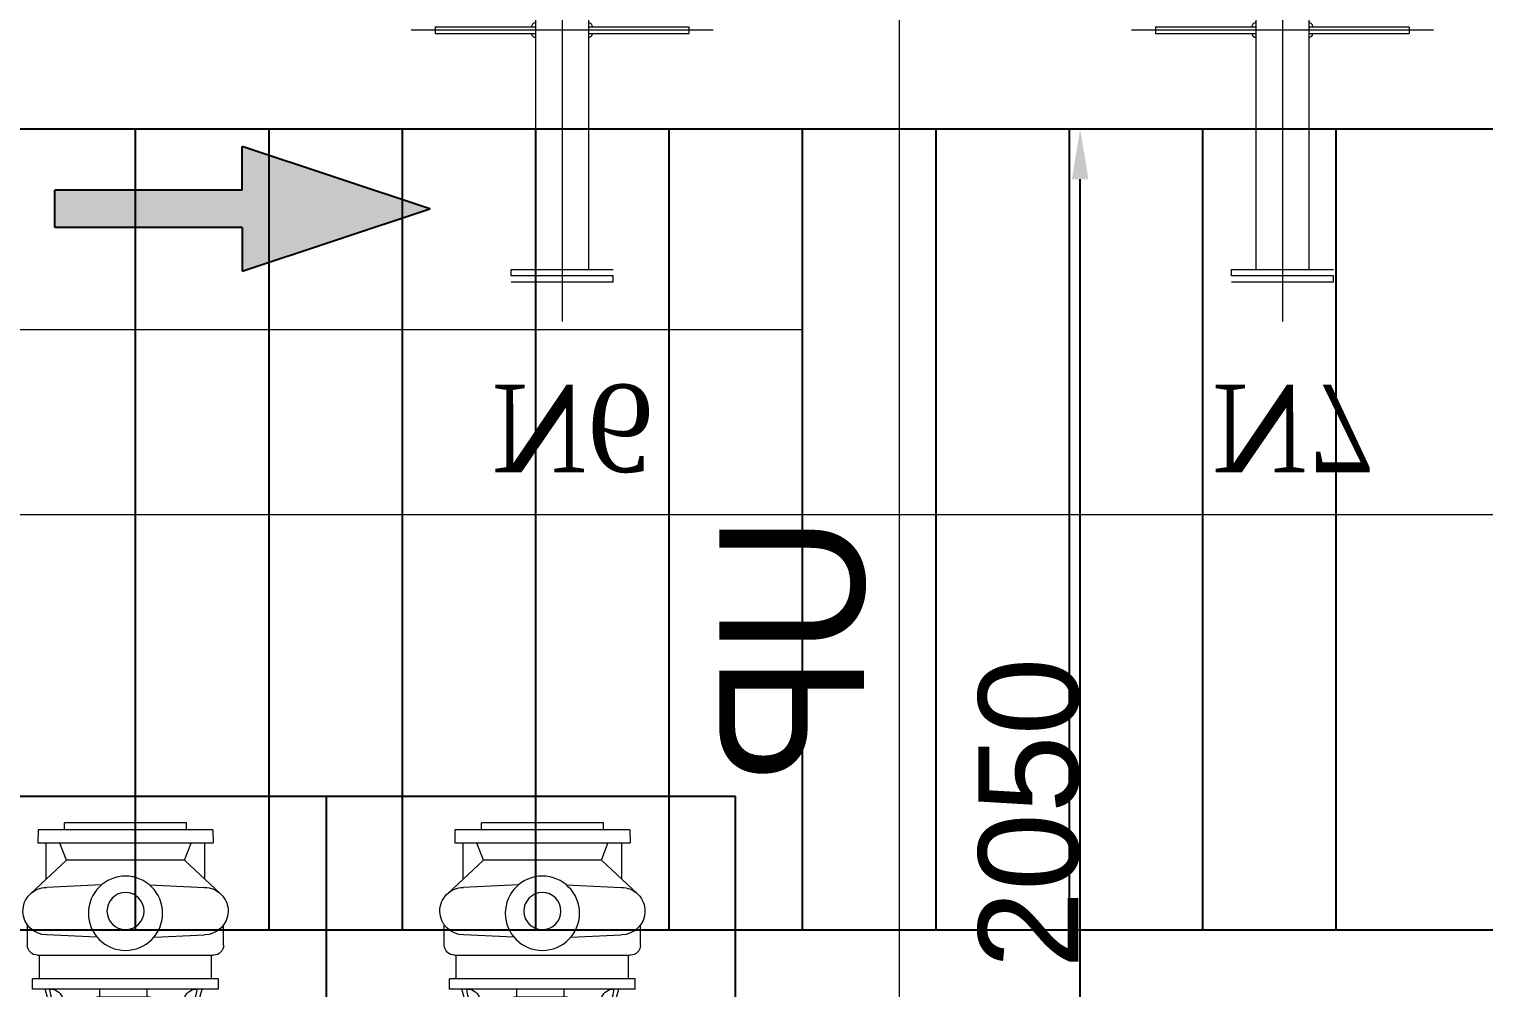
# Model space of a CAD drawing. Header units: millimetres. Extents: x -586673698 to -573385747, y -389867798 to -389752240.
# Drawn here: x -586647754 to -586645573, y -389779368 to -389777931 of the extents above; entities that cross this region are included whole.
import ezdxf

# ---------------------------------------------------------------- set-up
doc = ezdxf.new("R2010")
doc.units = ezdxf.units.MM
doc.header["$LTSCALE"] = 100
doc.linetypes.add('DASHED', pattern=[19.049999999999997, 12.7, -6.349999999999998])
for name, color, linetype in [('0-FLOW', 4, 'Continuous'), ('DT-PL-SHAFT', 230, 'Continuous'), ('DT-PL-Text', 181, 'Continuous'), ('PLUMB', 6, 'Continuous'), ('PS_DIM', 9, 'Continuous')]:
    doc.layers.add(name, color=color, linetype=linetype)
doc.styles.add('Arial', font='arial.ttf')
doc.styles.add('ROMANTIC', font='romantic.ttf')
doc.dimstyles.new('V Mts', dxfattribs={"dimtxt": 150, "dimasz": 75, "dimexe": 0.1, "dimexo": 0, "dimgap": 0.01, "dimtad": 1, "dimdec": 0, "dimzin": 3, "dimdsep": 46, "dimtxsty": 'Arial', "dimsah": 1, "dimcen": 0.09375, "dimdle": 0.01, "dimclrd": 8, "dimclre": 8, "dimclrt": 256, "dimadec": 0, "dimazin": 0, "dimtfac": 0.7, "dimtdec": 3, "dimtofl": 0, "dimtmove": 2, "dimatfit": 3, "dimfxl": 0, "dimfrac": 1, "dimtolj": 1, "dimtzin": 0, "dimarcsym": 0})

# ---------------------------------------------------------------- blocks, each defined once
blk = doc.blocks.new('FA150')
h = blk.add_hatch(color=250)
h.set_gradient(color1=(51, 51, 51), one_color=1, tint=1)
h.paths.add_polyline_path([(499.9999999999999, -165.8966668141148), (499.9999999999999, -50.00000000576983), (1000, -50.00000000151339), (1000, 49.99999999848661), (499.9999999999999, 49.99999999424472), (499.9999999999998, 165.8966668118738), (0, 0)])
for p, q in [((499.9999999999999, 49.99999999424472), (499.9999999999999, 165.8966668118737)), ((499.9999999999999, 49.99999999424472), (1000, 49.9999999984866)), ((1000, 49.9999999984866), (1000, -50.0000000015134)), ((499.9999999999999, -50.00000000576983), (499.9999999999999, -165.8966668141147)), ((499.9999999999999, -50.00000000576983), (1000, -50.0000000015134))]:
    blk.add_line(p, q)
at = {"color": 0}
blk.add_lwpolyline([(499.9999999999997, 165.8966668118737), (0, 0), (499.9999999999997, -165.8966668141147)], dxfattribs=at)
blk = doc.blocks.new('DS')
at = {"layer": 'PS_DIM', "color": 30, "lineweight": 20, "true_color": 0xf8991e}
for p, q in [((-10154220.36534933, -7974183.753252663), (-10154220.36534933, -7973731.083799353)), ((-10154215.4458387, -7973767.185348663), (-10154225.4458387, -7973767.185348663)), ((-10154225.4458387, -7973767.185348663), (-10154225.4458387, -7973917.418525125)), ((-10154215.4458387, -7973767.185348663), (-10154215.4458387, -7973917.418525125)), ((-10154225.44583865, -7973997.418525183), (-10154225.44583865, -7974147.503324596)), ((-10154215.44583865, -7973997.418525183), (-10154215.44583865, -7974147.503324596)), ((-10154215.44583865, -7974147.503324596), (-10154225.44583865, -7974147.503324596))]:
    blk.add_line(p, q, dxfattribs=at)
at = {"layer": 'PS_DIM', "color": 8, "lineweight": 20}
blk.add_line((-10153848.96327483, -7973957.418526008), (-10154656.83112042, -7973957.418526009), dxfattribs=at)
at = {"layer": 'PS_DIM', "color": 30, "lineweight": 20, "true_color": 0xf8991e}
for points in [[(-10154597.76692931, -7974033.987620936), (-10154588.44547427, -7974033.987620936), (-10154588.44547427, -7973880.849431082), (-10154579.12401924, -7973880.849431082), (-10154579.12401924, -7974033.987620936)], [(-10154597.76692931, -7974033.987620936), (-10154597.76692931, -7973880.849431082)]]:
    blk.add_lwpolyline(points, dxfattribs=at)
blk.add_lwpolyline([(-10153879.12413279, -7973997.418526009), (-10153879.12413279, -7973917.418526009), (-10154579.12413279, -7973917.418524249), (-10154579.12413279, -7973997.418524249)], close=True, dxfattribs=at)
for centre, start, end in [((-10154225.1465134, -7973917.270148075), 93.01016005192193, 181.4916335709341), ((-10154214.91940221, -7973917.270148075), 358.5083664290659, 95.29921688351867), ((-10154225.14651335, -7973997.21018302), 182.0946924499644, 266.9898399480781), ((-10154214.91940216, -7973997.21018302), 264.7007831164813, 357.9053075500356)]:
    blk.add_arc(centre, 5.700018629338419, start, end, dxfattribs=at)
blk = doc.blocks.new('AFE')
at = {"color": 114, "lineweight": 20, "true_color": 0x139b48, "xscale": -1, "rotation": 90}
for p in [(-8868580.544133913, -10213664.36952483), (-8867500.544133913, -10213664.36952483)]:
    blk.add_blockref('DS', p, dxfattribs=at)
at = {"layer": 'DT-PL-Text', "color": 181, "lineweight": 20, "style": 'ROMANTIC'}
for s, p in [('N6', (-894729.037659453, -58912.7446385551, 1.726648556942138)), ('N7', (-893649.037659453, -58912.7446385551, 1.726648556942138))]:
    blk.add_text(s, height=131.1813537174497, rotation=359.9831260174126, dxfattribs=at).set_placement(p)
blk = doc.blocks.new('FDSHH')
at = {"color": 7, "transparency": 33554687}
blk.add_lwpolyline([(781.6461117722681, 164.7800901449225), (782.6277429103973, 164.7800901449225), (782.6277429103973, 163.9800901446431), (781.6461117722681, 163.9800901446431)], close=True, dxfattribs=at)
blk.add_lwpolyline([(782.1369273413327, 164.7800901449225), (782.1369273413327, 163.9800901446431)], dxfattribs=at)
at = {"layer": 'DT-PL-Text', "color": 146, "lineweight": 5, "true_color": 0x105689, "transparency": 33554687}
for p, q in [((781.7729115096042, 164.7400946613341), (781.7725943733128, 164.7241695919945)), ((781.7729115096042, 164.7400946613341), (781.9825743139843, 164.7400946613341)), ((781.8046024889807, 164.7400946613341), (781.8046024889807, 164.7482213774636)), ((781.8046024889807, 164.7482213774636), (781.9508833318139, 164.7482213774636)), ((781.9508833318139, 164.7400946613341), (781.9508833318139, 164.7482213774636)), ((781.9825743139843, 164.7400946613341), (781.9828979876945, 164.7238412353615)), ((782.2729115096042, 164.7400946613341), (782.2725943733128, 164.7241695919945)), ((782.2729115096042, 164.7400946613341), (782.4825743139843, 164.7400946613341)), ((782.3046024889807, 164.7400946613341), (782.3046024889807, 164.7482213774636)), ((782.3046024889807, 164.7482213774636), (782.4508833318139, 164.7482213774636)), ((782.4508833318139, 164.7400946613341), (782.4508833318139, 164.7482213774636)), ((782.4825743139843, 164.7400946613341), (782.4828979876945, 164.7238412353615)), ((781.7729115096042, 164.7238412353615), (781.9828979876945, 164.7238412353615)), ((781.7825765182386, 164.6808742206483), (781.7825765182386, 164.7238412353615)), ((781.8069566601077, 164.7035244527212), (781.7991263359906, 164.7240331155188)), ((781.9485291634808, 164.7035244527212), (781.9563594843382, 164.7240331155188)), ((781.972909302556, 164.6808742206483), (781.972909302556, 164.7238412353615)), ((782.2729115096042, 164.7238412353615), (782.4828979876945, 164.7238412353615)), ((782.2825765182386, 164.6808742206483), (782.2825765182386, 164.7238412353615)), ((782.3069566601077, 164.7035244527212), (782.2991263359906, 164.7240331155188)), ((782.4485291634808, 164.7035244527212), (782.4563594843382, 164.7240331155188)), ((782.472909302556, 164.6808742206483), (782.472909302556, 164.7238412353615)), ((781.8069566601077, 164.7035244527212), (781.7637810466001, 164.6634123954861)), ((781.8069566601077, 164.7035244527212), (781.9485291634808, 164.7035244527212)), ((781.9485291634808, 164.7035244527212), (781.9917047769884, 164.6634123954861)), ((782.3069566601077, 164.7035244527212), (782.2637810466001, 164.6634123954861)), ((782.3069566601077, 164.7035244527212), (782.4485291634808, 164.7035244527212)), ((782.4485291634808, 164.7035244527212), (782.4917047769884, 164.6634123954861)), ((781.8488748577545, 164.67388425683), (781.7831407465162, 164.6710175977494)), ((781.9066109630401, 164.67388425683), (781.9723450770723, 164.6710175977494)), ((782.3488748577545, 164.67388425683), (782.2831407465162, 164.6710175977494)), ((782.4066109630401, 164.67388425683), (782.4723450770723, 164.6710175977494)), ((781.7600970879319, 164.6019405313707), (781.7600970879319, 164.6253537322334)), ((781.843509204791, 164.6114979394185), (781.7831407465162, 164.6141306037023)), ((781.9119766160036, 164.6114979394185), (781.9723450770723, 164.6141306037023)), ((781.9953887328627, 164.6019405313707), (781.9953887328627, 164.6253537322334)), ((782.2600970879319, 164.6019405313707), (782.2600970879319, 164.6253537322334)), ((782.343509204791, 164.6114979394185), (782.2831407465162, 164.6141306037023)), ((782.4119766160036, 164.6114979394185), (782.4723450770723, 164.6141306037023)), ((782.4953887328627, 164.6019405313707), (782.4953887328627, 164.6253537322334)), ((781.9831986633251, 164.5897504618331), (781.7722871602634, 164.5897504618331)), ((781.774449804903, 164.5613069632961), (781.774449804903, 164.5897504618331)), ((781.9810360158915, 164.5613069632961), (781.9810360158915, 164.5897504618331)), ((782.4831986633251, 164.5897504618331), (782.2722871602634, 164.5897504618331)), ((782.274449804903, 164.5613069632961), (782.274449804903, 164.5897504618331)), ((782.4810360158915, 164.5613069632961), (782.4810360158915, 164.5897504618331)), ((781.7663230920332, 164.5613069632961), (781.9891627315553, 164.5613069632961)), ((781.7663230920332, 164.5491168937585), (781.7663230920332, 164.5613069632961)), ((781.9891627315553, 164.5491168937585), (781.9891627315553, 164.5613069632961)), ((782.2663230920332, 164.5613069632961), (782.4891627315553, 164.5613069632961)), ((782.2663230920332, 164.5491168937585), (782.2663230920332, 164.5613069632961)), ((782.4891627315553, 164.5491168937585), (782.4891627315553, 164.5613069632961)), ((781.7663230920332, 164.5491168937585), (781.9891627315553, 164.5491168937585)), ((781.8118365943553, 164.457553587941), (781.785906126828, 164.5491168937585)), ((781.7928342713165, 164.5421225331663), (781.7915406214195, 164.549241999717)), ((781.8083579387637, 164.4838722041748), (781.7928342713165, 164.5421225331663)), ((781.8516535843844, 164.5395125100329), (781.8516535843844, 164.5491168937585)), ((781.9085405786643, 164.5395125100329), (781.9085405786643, 164.5491168937585)), ((781.9483575686934, 164.457553587941), (781.9742880362207, 164.5491168937585)), ((781.9518362247507, 164.4838722041748), (781.967359889404, 164.5421225331663)), ((781.9670476709614, 164.5409509682502), (781.9683413208584, 164.5480704378276)), ((782.2663230920332, 164.5491168937585), (782.4891627315553, 164.5491168937585)), ((782.3118365943553, 164.457553587941), (782.285906126828, 164.5491168937585)), ((782.2928342713165, 164.5421225331663), (782.2915406214195, 164.549241999717)), ((782.3083579387637, 164.4838722041748), (782.2928342713165, 164.5421225331663)), ((782.3516535843844, 164.5395125100329), (782.3516535843844, 164.5491168937585)), ((782.4085405786643, 164.5395125100329), (782.4085405786643, 164.5491168937585)), ((782.4483575686934, 164.457553587941), (782.4742880362207, 164.5491168937585)), ((782.4518362247507, 164.4838722041748), (782.467359889404, 164.5421225331663)), ((782.4670476709614, 164.5409509682502), (782.4683413208584, 164.5480704378276)), ((781.8288648320483, 164.4933424476474), (781.8066028879146, 164.5398776327199)), ((781.8475902281823, 164.5354491533651), (781.8475902281823, 164.5395125100329)), ((781.8475902281823, 164.5395125100329), (781.9126039353321, 164.5395125100329)), ((781.8475902281823, 164.5354491533651), (781.9126039353321, 164.5354491533651)), ((781.8638436543877, 164.5120581580265), (781.8638436543877, 164.5354491533651)), ((781.8963505091267, 164.5120581580265), (781.8963505091267, 164.5354491533651)), ((781.9126039353321, 164.5395125100329), (781.9126039353321, 164.5354491533651)), ((781.9313293310004, 164.4933424476474), (781.9535912755998, 164.5398776327199)), ((782.3288648320483, 164.4933424476474), (782.3066028879146, 164.5398776327199)), ((782.3475902281823, 164.5354491533651), (782.3475902281823, 164.5395125100329)), ((782.3475902281823, 164.5395125100329), (782.4126039353321, 164.5395125100329)), ((782.3475902281823, 164.5354491533651), (782.4126039353321, 164.5354491533651)), ((782.3638436543877, 164.5120581580265), (782.3638436543877, 164.5354491533651)), ((782.3963505091267, 164.5120581580265), (782.3963505091267, 164.5354491533651)), ((782.4126039353321, 164.5395125100329), (782.4126039353321, 164.5354491533651)), ((782.4313293310004, 164.4933424476474), (782.4535912755998, 164.5398776327199)), ((781.8557169410522, 164.5079948013588), (781.8557169410522, 164.5120581580265)), ((781.8557169410522, 164.5120581580265), (781.9044772219966, 164.5120581580265)), ((781.8557169410522, 164.5079948013588), (781.9044772219966, 164.5079948013588)), ((781.8638436543877, 164.4922298994786), (781.8638436543877, 164.5079948013588)), ((781.8963505091267, 164.4922298994786), (781.8963505091267, 164.5079948013588)), ((781.9044772219966, 164.5079948013588), (781.9044772219966, 164.5120581580265)), ((782.3557169410522, 164.5079948013588), (782.3557169410522, 164.5120581580265)), ((782.3557169410522, 164.5120581580265), (782.4044772219966, 164.5120581580265)), ((782.3557169410522, 164.5079948013588), (782.4044772219966, 164.5079948013588)), ((782.3638436543877, 164.4922298994786), (782.3638436543877, 164.5079948013588)), ((782.3963505091267, 164.4922298994786), (782.3963505091267, 164.5079948013588)), ((782.4044772219966, 164.5079948013588), (782.4044772219966, 164.5120581580265)), ((781.8475902281823, 164.4881665432765), (781.8475902281823, 164.4922298994786)), ((781.8475902281823, 164.4922298994786), (781.9126039353321, 164.4922298994786)), ((781.9126039353321, 164.4881665432765), (781.9126039353321, 164.4922298994786)), ((782.3475902281823, 164.4881665432765), (782.3475902281823, 164.4922298994786)), ((782.3475902281823, 164.4922298994786), (782.4126039353321, 164.4922298994786)), ((782.4126039353321, 164.4881665432765), (782.4126039353321, 164.4922298994786)), ((781.8536050656, 164.4723619703143), (781.8083579387637, 164.4838722041748)), ((781.8435268715145, 164.4881665432765), (781.8435268715145, 164.4841031866088)), ((781.8435268715145, 164.4881665432765), (781.9166672915342, 164.4881665432765)), ((781.8435268715145, 164.4841031866088), (781.9166672915342, 164.4841031866088)), ((781.9065890974487, 164.4723619703143), (781.9518362247507, 164.4838722041748)), ((781.9166672915342, 164.4881665432765), (781.9166672915342, 164.4841031866088)), ((782.3536050656, 164.4723619703143), (782.3083579387637, 164.4838722041748)), ((782.3435268715145, 164.4881665432765), (782.3435268715145, 164.4841031866088)), ((782.3435268715145, 164.4881665432765), (782.4166672915342, 164.4881665432765)), ((782.3435268715145, 164.4841031866088), (782.4166672915342, 164.4841031866088)), ((782.4065890974487, 164.4723619703143), (782.4518362247507, 164.4838722041748)), ((782.4166672915342, 164.4881665432765), (782.4166672915342, 164.4841031866088)), ((781.8232100863131, 164.4258289934075), (781.8118365943553, 164.457553587941)), ((781.9369840772013, 164.4258289934075), (781.9483575686934, 164.457553587941)), ((782.3232100863131, 164.4258289934075), (782.3118365943553, 164.457553587941)), ((782.4369840772013, 164.4258289934075), (782.4483575686934, 164.457553587941)), ((781.8232100863131, 164.4217656341787), (781.8232100863131, 164.4258289934075)), ((781.8232100863131, 164.4258289934075), (781.9369840772013, 164.4258289934075)), ((781.8232100863131, 164.4217656341787), (781.9369840772013, 164.4217656341787)), ((781.8475902281823, 164.4170417283601), (781.8475902281823, 164.4211050850279)), ((781.8572314601513, 164.4258289934075), (781.8572314601513, 164.3839137857719)), ((781.9036698230664, 164.4258289934075), (781.9036698230664, 164.3839137857719)), ((781.9126039353321, 164.4170417283601), (781.9126039353321, 164.4211050850279)), ((781.9369840772013, 164.4217656341787), (781.9369840772013, 164.4258289934075)), ((782.3232100863131, 164.4217656341787), (782.3232100863131, 164.4258289934075)), ((782.3232100863131, 164.4258289934075), (782.4369840772013, 164.4258289934075)), ((782.3232100863131, 164.4217656341787), (782.4369840772013, 164.4217656341787)), ((782.3475902281823, 164.4170417283601), (782.3475902281823, 164.4211050850279)), ((782.3572314601513, 164.4258289934075), (782.3572314601513, 164.3839137857719)), ((782.4036698230664, 164.4258289934075), (782.4036698230664, 164.3839137857719)), ((782.4126039353321, 164.4170417283601), (782.4126039353321, 164.4211050850279)), ((782.4369840772013, 164.4217656341787), (782.4369840772013, 164.4258289934075)), ((781.8475902281823, 164.4170417283601), (781.9126039353321, 164.4170417283601)), ((781.8557169410522, 164.4129783716924), (781.8557169410522, 164.4170417283601)), ((781.8557169410522, 164.4129783716924), (781.9044772219966, 164.4129783716924)), ((781.9044772219966, 164.4129783716924), (781.9044772219966, 164.4170417283601)), ((782.3475902281823, 164.4170417283601), (782.4126039353321, 164.4170417283601)), ((782.3557169410522, 164.4129783716924), (782.3557169410522, 164.4170417283601)), ((782.3557169410522, 164.4129783716924), (782.4044772219966, 164.4129783716924)), ((782.4044772219966, 164.4129783716924), (782.4044772219966, 164.4170417283601)), ((781.7969284538301, 164.3842694294578), (781.9579772722097, 164.3842694294578)), ((782.2969284538301, 164.3842694294578), (782.4579772722097, 164.3842694294578)), ((781.7718206319148, 164.3636399866953), (781.9830850945907, 164.3636399866953)), ((782.2718206319148, 164.3636399866953), (782.4830850945907, 164.3636399866953)), ((781.7586256485554, 164.3326958267423), (781.9962800774845, 164.3326958267423)), ((781.7622016245621, 164.3458236559234), (781.9927041014778, 164.3458236559234)), ((782.2586256485554, 164.3326958267423), (782.4962800774845, 164.3326958267423)), ((782.2622016245621, 164.3458236559234), (782.4927041014778, 164.3458236559234)), ((781.7583752839016, 164.320261983288), (781.7277173121581, 164.320261983288)), ((781.7277173121581, 164.320261983288), (781.7277173121581, 164.268244162289)), ((781.7581279399926, 164.3225576785333), (781.7581279399926, 164.1270638451385)), ((781.7583752839016, 164.268244162289), (781.7583752839016, 164.320261983288)), ((781.774815833767, 164.3213479519761), (781.7795666815834, 164.3213479519761)), ((781.7986192760179, 164.3213479519761), (781.8033701205748, 164.3213479519761)), ((781.8209349821443, 164.3213479519761), (781.8256858299608, 164.3213479519761)), ((781.8402752770232, 164.3213479519761), (781.8450261215801, 164.3213479519761)), ((781.8541766918386, 164.3215219304836), (781.858552776848, 164.3215219304836)), ((781.8541766918386, 164.1294787545628), (781.8541766918386, 164.3215219304836)), ((781.858552776848, 164.3215219304836), (781.858552776848, 164.1294787545628)), ((781.9154420044395, 164.3215219304836), (781.9198180922428, 164.3215219304836)), ((781.9154420044395, 164.1294787545628), (781.9154420044395, 164.3215219304836)), ((781.9198180922428, 164.3215219304836), (781.9198180922428, 164.1294787545628)), ((781.9307004405307, 164.3213479519761), (781.9276788007589, 164.3213479519761)), ((781.9547453519078, 164.3213479519761), (781.9499945068853, 164.3213479519761)), ((781.9785487941588, 164.3213479519761), (781.9737979491363, 164.3213479519761)), ((781.9965304453979, 164.320261983288), (782.0271884138817, 164.320261983288)), ((781.9965304453979, 164.268244162289), (781.9965304453979, 164.320261983288)), ((781.9967777865129, 164.1270638451385), (781.9967777865129, 164.3225576785333)), ((782.0271884138817, 164.320261983288), (782.0271884138817, 164.268244162289)), ((782.2583752839016, 164.320261983288), (782.2277173121581, 164.320261983288)), ((782.2277173121581, 164.320261983288), (782.2277173121581, 164.268244162289)), ((782.2581279399926, 164.3225576785333), (782.2581279399926, 164.1270638451385)), ((782.2583752839016, 164.268244162289), (782.2583752839016, 164.320261983288)), ((782.274815833767, 164.3213479519761), (782.2795666815834, 164.3213479519761)), ((782.2986192760179, 164.3213479519761), (782.3033701205748, 164.3213479519761)), ((782.3209349821443, 164.3213479519761), (782.3256858299608, 164.3213479519761)), ((782.3402752770232, 164.3213479519761), (782.3450261215801, 164.3213479519761)), ((782.3541766918386, 164.3215219304836), (782.358552776848, 164.3215219304836)), ((782.3541766918386, 164.1294787545628), (782.3541766918386, 164.3215219304836)), ((782.358552776848, 164.3215219304836), (782.358552776848, 164.1294787545628)), ((782.4154420044395, 164.3215219304836), (782.4198180922428, 164.3215219304836)), ((782.4154420044395, 164.1294787545628), (782.4154420044395, 164.3215219304836)), ((782.4198180922428, 164.3215219304836), (782.4198180922428, 164.1294787545628)), ((782.4307004405307, 164.3213479519761), (782.4276788007589, 164.3213479519761)), ((782.4547453519078, 164.3213479519761), (782.4499945068853, 164.3213479519761)), ((782.4785487941588, 164.3213479519761), (782.4737979491363, 164.3213479519761)), ((782.4965304453979, 164.320261983288), (782.5271884138817, 164.320261983288)), ((782.4965304453979, 164.268244162289), (782.4965304453979, 164.320261983288)), ((782.4967777865129, 164.1270638451385), (782.4967777865129, 164.3225576785333)), ((782.5271884138817, 164.320261983288), (782.5271884138817, 164.268244162289)), ((781.7695322694378, 164.1382079712055), (781.7695322694378, 164.313412714371)), ((781.7712614714289, 164.1382079712055), (781.7712614714289, 164.313412714371)), ((781.7742831139947, 164.1382079712055), (781.7742831139947, 164.313412714371)), ((781.7933357084291, 164.1382079712055), (781.7933357084291, 164.313412714371)), ((781.7950649132142, 164.1382079712055), (781.7950649132142, 164.313412714371)), ((781.7980865562456, 164.1382079712055), (781.7980865562456, 164.313412714371)), ((781.8156514178152, 164.1382079712055), (781.8156514178152, 164.313412714371)), ((781.8173806198063, 164.1382079712055), (781.8173806198063, 164.313412714371)), ((781.8204022628377, 164.1382079712055), (781.8204022628377, 164.313412714371)), ((781.8349917094345, 164.1382079712055), (781.8349917094345, 164.313412714371)), ((781.8367209114256, 164.1382079712055), (781.8367209114256, 164.313412714371)), ((781.839742554457, 164.1382079712055), (781.839742554457, 164.313412714371)), ((781.8652570025185, 164.2399229072905), (781.8652570025185, 164.3025627747118)), ((781.8652570025185, 164.3025627747118), (781.9113837979855, 164.3025627747118)), ((781.9113837979855, 164.3025627747118), (781.9113837979855, 164.2399229072905)), ((781.9329623650881, 164.1382079712055), (781.9329623650881, 164.313412714371)), ((781.9359840081195, 164.1382079712055), (781.9359840081195, 164.313412714371)), ((781.9377132129046, 164.1382079712055), (781.9377132129046, 164.313412714371)), ((781.9552780744741, 164.1382079712055), (781.9552780744741, 164.313412714371)), ((781.9582997142459, 164.1382079712055), (781.9582997142459, 164.313412714371)), ((781.960028919031, 164.1382079712055), (781.960028919031, 164.313412714371)), ((781.9790815134654, 164.1382079712055), (781.9790815134654, 164.313412714371)), ((781.9821031564968, 164.1382079712055), (781.9821031564968, 164.313412714371)), ((781.9838323612819, 164.1382079712055), (781.9838323612819, 164.313412714371)), ((782.2695322694378, 164.1382079712055), (782.2695322694378, 164.313412714371)), ((782.2712614714289, 164.1382079712055), (782.2712614714289, 164.313412714371)), ((782.2742831139947, 164.1382079712055), (782.2742831139947, 164.313412714371)), ((782.2933357084291, 164.1382079712055), (782.2933357084291, 164.313412714371)), ((782.2950649132142, 164.1382079712055), (782.2950649132142, 164.313412714371)), ((782.2980865562456, 164.1382079712055), (782.2980865562456, 164.313412714371)), ((782.3156514178152, 164.1382079712055), (782.3156514178152, 164.313412714371)), ((782.3173806198063, 164.1382079712055), (782.3173806198063, 164.313412714371)), ((782.3204022628377, 164.1382079712055), (782.3204022628377, 164.313412714371)), ((782.3349917094345, 164.1382079712055), (782.3349917094345, 164.313412714371)), ((782.3367209114256, 164.1382079712055), (782.3367209114256, 164.313412714371)), ((782.339742554457, 164.1382079712055), (782.339742554457, 164.313412714371)), ((782.3652570025185, 164.2399229072905), (782.3652570025185, 164.3025627747118)), ((782.3652570025185, 164.3025627747118), (782.4113837979855, 164.3025627747118)), ((782.4113837979855, 164.3025627747118), (782.4113837979855, 164.2399229072905)), ((782.4329623650881, 164.1382079712055), (782.4329623650881, 164.313412714371)), ((782.4359840081195, 164.1382079712055), (782.4359840081195, 164.313412714371)), ((782.4377132129046, 164.1382079712055), (782.4377132129046, 164.313412714371)), ((782.4552780744741, 164.1382079712055), (782.4552780744741, 164.313412714371)), ((782.4582997142459, 164.1382079712055), (782.4582997142459, 164.313412714371)), ((782.460028919031, 164.1382079712055), (782.460028919031, 164.313412714371)), ((782.4790815134654, 164.1382079712055), (782.4790815134654, 164.313412714371)), ((782.4821031564968, 164.1382079712055), (782.4821031564968, 164.313412714371)), ((782.4838323612819, 164.1382079712055), (782.4838323612819, 164.313412714371)), ((781.7277173121581, 164.268244162289), (781.7583752839016, 164.268244162289)), ((782.0271884138817, 164.268244162289), (781.9965304453979, 164.268244162289)), ((782.2277173121581, 164.268244162289), (782.2583752839016, 164.268244162289)), ((782.5271884138817, 164.268244162289), (782.4965304453979, 164.268244162289)), ((781.9113837979855, 164.2399229072905), (781.8652570025185, 164.2399229072905)), ((782.4113837979855, 164.2399229072905), (782.3652570025185, 164.2399229072905)), ((781.7583752839016, 164.1835484943292), (781.7277173121581, 164.1835484943292)), ((781.7277173121581, 164.1835484943292), (781.7277173121581, 164.1315306761242)), ((781.7583752839016, 164.1315306761242), (781.7583752839016, 164.1835484943292)), ((781.9965304453979, 164.1835484943292), (782.0271884138817, 164.1835484943292)), ((781.9965304453979, 164.1315306761242), (781.9965304453979, 164.1835484943292)), ((782.0271884138817, 164.1835484943292), (782.0271884138817, 164.1315306761242)), ((782.2583752839016, 164.1835484943292), (782.2277173121581, 164.1835484943292)), ((782.2277173121581, 164.1835484943292), (782.2277173121581, 164.1315306761242)), ((782.2583752839016, 164.1315306761242), (782.2583752839016, 164.1835484943292)), ((782.4965304453979, 164.1835484943292), (782.5271884138817, 164.1835484943292)), ((782.4965304453979, 164.1315306761242), (782.4965304453979, 164.1835484943292)), ((782.5271884138817, 164.1835484943292), (782.5271884138817, 164.1315306761242)), ((781.7277173121581, 164.1315306761242), (781.7583752839016, 164.1315306761242)), ((781.774815833767, 164.1302727336003), (781.7795666815834, 164.1302727336003)), ((781.7986192760179, 164.1302727336003), (781.8033701205748, 164.1302727336003)), ((781.8209349821443, 164.1302727336003), (781.8256858299608, 164.1302727336003)), ((781.8402752770232, 164.1302727336003), (781.8450261215801, 164.1302727336003)), ((781.858552776848, 164.1294787545628), (781.8541766918386, 164.1294787545628)), ((781.9198180922428, 164.1294787545628), (781.9154420044395, 164.1294787545628)), ((781.9324296453158, 164.1302727336003), (781.9276788007589, 164.1302727336003)), ((781.9547453519078, 164.1302727336003), (781.9499945068853, 164.1302727336003)), ((781.9785487941588, 164.1302727336003), (781.9737979491363, 164.1302727336003)), ((782.0271884138817, 164.1315306761242), (781.9965304453979, 164.1315306761242)), ((782.2277173121581, 164.1315306761242), (782.2583752839016, 164.1315306761242)), ((782.274815833767, 164.1302727336003), (782.2795666815834, 164.1302727336003)), ((782.2986192760179, 164.1302727336003), (782.3033701205748, 164.1302727336003)), ((782.3209349821443, 164.1302727336003), (782.3256858299608, 164.1302727336003)), ((782.3402752770232, 164.1302727336003), (782.3450261215801, 164.1302727336003)), ((782.358552776848, 164.1294787545628), (782.3541766918386, 164.1294787545628)), ((782.4198180922428, 164.1294787545628), (782.4154420044395, 164.1294787545628)), ((782.4324296453158, 164.1302727336003), (782.4276788007589, 164.1302727336003)), ((782.4547453519078, 164.1302727336003), (782.4499945068853, 164.1302727336003)), ((782.4785487941588, 164.1302727336003), (782.4737979491363, 164.1302727336003)), ((782.5271884138817, 164.1315306761242), (782.4965304453979, 164.1315306761242)), ((781.7586256485554, 164.1188227989185), (781.9962800774845, 164.1188227989185)), ((782.2586256485554, 164.1188227989185), (782.4962800774845, 164.1188227989185)), ((781.7840735685202, 164.0583274961389), (781.9763947251374, 164.0583274961389)), ((781.7840735685202, 164.0378360132161), (781.7840735685202, 164.0583274961389)), ((781.8266040939959, 164.0585876881084), (781.9283016325096, 164.0585876881084)), ((781.9763947251374, 164.0583274961389), (781.9763947251374, 164.0378360132161)), ((782.2840735685202, 164.0583274961389), (782.4763947251374, 164.0583274961389)), ((782.2840735685202, 164.0378360132161), (782.2840735685202, 164.0583274961389)), ((782.3266040939959, 164.0585876881084), (782.4283016325096, 164.0585876881084)), ((782.4763947251374, 164.0583274961389), (782.4763947251374, 164.0378360132161)), ((781.7840735685202, 164.0381739163711), (781.9763947251374, 164.0381739163711)), ((782.2840735685202, 164.0381739163711), (782.4763947251374, 164.0381739163711))]:
    blk.add_line(p, q, dxfattribs=at)
for centre, radius in [((781.8777429117943, 164.6399775048192), 0.0445312499999251), ((782.3777429117943, 164.6399775048192), 0.0445312499999251), ((781.8777429117943, 164.6425740994453), 0.022265625), ((782.3777429117943, 164.6425740994453), 0.022265625)]:
    blk.add_circle(centre, radius, dxfattribs=at)
for centre, major_axis, ratio, start_param, end_param in [((781.7831407465162, 164.6425740994453), (-0.01921937286778779, 0.0209677906565422), 0.9999999807859902, -0.7419187202349709, 0.8402791521399537), ((781.9723450770723, 164.6425740994453), (0.0192193728272227, 0.02096779069372469), 0.9999999807859904, -0.8402791540745905, 0.7419187183003341), ((782.2831407465162, 164.6425740994453), (-0.01921937286778779, 0.0209677906565422), 0.9999999807859902, -0.7419187202349709, 0.8402791521399537), ((782.4723450770723, 164.6425740994453), (0.0192193728272227, 0.02096779069372469), 0.9999999807859904, -0.8402791540745905, 0.7419187183003341), ((781.7831407465162, 164.6425740994453), (0.01965007880855801, 0.0205647020362008), 0.9999999446199224, 2.344856450011062, 3.904251305690156), ((781.9723450770723, 164.6425740994453), (-0.01965034719045169, 0.02056444558817241), 0.9999999445774912, 2.378920950797469, 3.938315806519015), ((782.2831407465162, 164.6425740994453), (0.01965007880855801, 0.0205647020362008), 0.9999999446199224, 2.344856450011062, 3.904251305690156), ((782.4723450770723, 164.6425740994453), (-0.01965034719045169, 0.02056444558817241), 0.9999999445774912, 2.378920950797469, 3.938315806519015), ((781.7722871602634, 164.6019405313707), (-0.0008075527404191949, 0.0121632926883679), 0.9999998828435428, 1.504501020348125, 3.075297331654646), ((781.9831986633251, 164.6019405313707), (0.0008075527409794051, 0.0121632926883307), 0.9999998828435428, 3.207887975570993, 4.778684286877517), ((782.2722871602634, 164.6019405313707), (-0.0008075527404191949, 0.0121632926883679), 0.9999998828435428, 1.504501020348125, 3.075297331654646), ((782.4831986633251, 164.6019405313707), (0.0008075527409794051, 0.0121632926883307), 0.9999998828435428, 3.207887975570993, 4.778684286877517), ((781.7919408484483, 164.5328634675532), (-0.0143625990940155, 0.007608531306224806), 0.9999997668719591, 4.074963361222511, 5.199549247110843), ((781.968253312272, 164.5328634675532), (0.0143625306093484, 0.007608660583786693), 0.999999766844237, 1.083627059083882, 2.208212944946921), ((782.2919408484483, 164.5328634675532), (-0.0143625990940155, 0.007608531306224806), 0.9999997668719591, 4.074963361222511, 5.199549247110843), ((782.468253312272, 164.5328634675532), (0.0143625306093484, 0.007608660583786693), 0.999999766844237, 1.083627059083882, 2.208212944946921), ((781.8435268715145, 164.5003566128141), (-0.0143625990940155, 0.007608531306224806), 0.9999997668719591, 0.93337070763272, 2.057956593521051), ((781.9166672915342, 164.5003566128141), (0.0143625306093484, 0.007608660583786693), 0.999999766844237, 4.225219712673675, 5.349805598536716), ((782.3435268715145, 164.5003566128141), (-0.0143625990940155, 0.007608531306224806), 0.9999997668719591, 0.93337070763272, 2.057956593521051), ((782.4166672915342, 164.5003566128141), (0.0143625306093484, 0.007608660583786693), 0.999999766844237, 4.225219712673675, 5.349805598536716), ((781.8800970801274, 164.4827159876875), (-0.0278525608525455, 0.005767791721865411), 0.9999999721960684, 0.5767776979306123, 1.774993084283601), ((781.8800970801274, 164.4827159876875), (0.0278525608765475, 0.005767791605960583), 0.9999999721960682, 4.508192227057354, 5.706407613410345), ((782.3800970801274, 164.4827159876875), (-0.0278525608525455, 0.005767791721865411), 0.9999999721960684, 0.5767776979306123, 1.774993084283601), ((782.3800970801274, 164.4827159876875), (0.0278525608765475, 0.005767791605960583), 0.9999999721960682, 4.508192227057354, 5.706407613410345), ((781.8266040939959, 164.3225576785333), (0.067623623756612, 0.01077170274066177), 0.9999999679763616, 1.861065244963352, 2.983630667839524), ((781.9283016325096, 164.3225576785333), (-0.04702023860385748, 0.04978033383479532), 0.9999999167521937, 3.955496347067841, 5.078061696781036), ((782.3266040939959, 164.3225576785333), (0.067623623756612, 0.01077170274066177), 0.9999999679763616, 1.861065244963352, 2.983630667839524), ((782.4283016325096, 164.3225576785333), (-0.04702023860385748, 0.04978033383479532), 0.9999999167521937, 3.955496347067841, 5.078061696781036), ((781.7771997471461, 164.3140340455282), (0.0076481413372615, 0.0008259668104871949), 0.9999999655624804, 1.778301432214036, 3.114871585125331), ((781.7789289491373, 164.3140340455282), (0.0076481413372615, 0.0008259668104871949), 0.9999999655624804, 1.778301432214036, 3.114871585125331), ((781.781950591703, 164.3140340455282), (0.0076481413372615, 0.0008259668104871949), 0.9999999655624804, 1.778301432214036, 3.114871585125331), ((781.8010031889314, 164.3140340455282), (0.0076481413372615, 0.0008259668104871949), 0.9999999655624804, 1.778301432214036, 3.114871585125331), ((781.8027323909225, 164.3140340455282), (0.0076481413372615, 0.0008259668104871949), 0.9999999655624804, 1.778301432214036, 3.114871585125331), ((781.8057540339539, 164.3140340455282), (0.0076481413372615, 0.0008259668104871949), 0.9999999655624804, 1.778301432214036, 3.114871585125331), ((781.8233188955235, 164.3140340455282), (0.0076481413372615, 0.0008259668104871949), 0.9999999655624804, 1.778301432214036, 3.114871585125331), ((781.8250481003085, 164.3140340455282), (0.0076481413372615, 0.0008259668104871949), 0.9999999655624804, 1.778301432214036, 3.114871585125331), ((781.828069740546, 164.3140340455282), (0.0076481413372615, 0.0008259668104871949), 0.9999999655624804, 1.778301432214036, 3.114871585125331), ((781.8426591876084, 164.3140340455282), (0.0076481413372615, 0.0008259668104871949), 0.9999999655624804, 1.778301432214036, 3.114871585125331), ((781.8443883923935, 164.3140340455282), (0.0076481413372615, 0.0008259668104871949), 0.9999999655624804, 1.778301432214036, 3.114871585125331), ((781.8474100321653, 164.3140340455282), (0.0076481413372615, 0.0008259668104871949), 0.9999999655624804, 1.778301432214036, 3.114871585125331), ((781.9252948873798, 164.3140340455282), (-0.0076483346228452, 0.0008241750928600042), 0.9999999655595272, 3.168079456634644, 4.504649609561893), ((781.9283165304112, 164.3140340455282), (-0.0076483346228452, 0.0008241750928600042), 0.9999999655595272, 3.168079456634644, 4.504649609561893), ((781.9300457324023, 164.3140340455282), (-0.0076483346228452, 0.0008241750928600042), 0.9999999655595272, 3.168079456634644, 4.504649609561893), ((781.9476105939718, 164.3140340455282), (-0.0076483346228452, 0.0008241750928600042), 0.9999999655595272, 3.168079456634644, 4.504649609561893), ((781.9506322365376, 164.3140340455282), (-0.0076483346228452, 0.0008241750928600042), 0.9999999655595272, 3.168079456634644, 4.504649609561893), ((781.9523614413226, 164.3140340455282), (-0.0076483346228452, 0.0008241750928600042), 0.9999999655595272, 3.168079456634644, 4.504649609561893), ((781.9714140357571, 164.3140340455282), (-0.0076483346228452, 0.0008241750928600042), 0.9999999655595272, 3.168079456634644, 4.504649609561893), ((781.9744356787885, 164.3140340455282), (-0.0076483346228452, 0.0008241750928600042), 0.9999999655595272, 3.168079456634644, 4.504649609561893), ((781.9761648807796, 164.3140340455282), (-0.0076483346228452, 0.0008241750928600042), 0.9999999655595272, 3.168079456634644, 4.504649609561893), ((782.2771997471461, 164.3140340455282), (0.0076481413372615, 0.0008259668104871949), 0.9999999655624804, 1.778301432214036, 3.114871585125331), ((782.2789289491373, 164.3140340455282), (0.0076481413372615, 0.0008259668104871949), 0.9999999655624804, 1.778301432214036, 3.114871585125331), ((782.281950591703, 164.3140340455282), (0.0076481413372615, 0.0008259668104871949), 0.9999999655624804, 1.778301432214036, 3.114871585125331), ((782.3010031889314, 164.3140340455282), (0.0076481413372615, 0.0008259668104871949), 0.9999999655624804, 1.778301432214036, 3.114871585125331), ((782.3027323909225, 164.3140340455282), (0.0076481413372615, 0.0008259668104871949), 0.9999999655624804, 1.778301432214036, 3.114871585125331), ((782.3057540339539, 164.3140340455282), (0.0076481413372615, 0.0008259668104871949), 0.9999999655624804, 1.778301432214036, 3.114871585125331), ((782.3233188955235, 164.3140340455282), (0.0076481413372615, 0.0008259668104871949), 0.9999999655624804, 1.778301432214036, 3.114871585125331), ((782.3250481003085, 164.3140340455282), (0.0076481413372615, 0.0008259668104871949), 0.9999999655624804, 1.778301432214036, 3.114871585125331), ((782.328069740546, 164.3140340455282), (0.0076481413372615, 0.0008259668104871949), 0.9999999655624804, 1.778301432214036, 3.114871585125331), ((782.3426591876084, 164.3140340455282), (0.0076481413372615, 0.0008259668104871949), 0.9999999655624804, 1.778301432214036, 3.114871585125331), ((782.3443883923935, 164.3140340455282), (0.0076481413372615, 0.0008259668104871949), 0.9999999655624804, 1.778301432214036, 3.114871585125331), ((782.3474100321653, 164.3140340455282), (0.0076481413372615, 0.0008259668104871949), 0.9999999655624804, 1.778301432214036, 3.114871585125331), ((782.4252948873798, 164.3140340455282), (-0.0076483346228452, 0.0008241750928600042), 0.9999999655595272, 3.168079456634644, 4.504649609561893), ((782.4283165304112, 164.3140340455282), (-0.0076483346228452, 0.0008241750928600042), 0.9999999655595272, 3.168079456634644, 4.504649609561893), ((782.4300457324023, 164.3140340455282), (-0.0076483346228452, 0.0008241750928600042), 0.9999999655595272, 3.168079456634644, 4.504649609561893), ((782.4476105939718, 164.3140340455282), (-0.0076483346228452, 0.0008241750928600042), 0.9999999655595272, 3.168079456634644, 4.504649609561893), ((782.4506322365376, 164.3140340455282), (-0.0076483346228452, 0.0008241750928600042), 0.9999999655595272, 3.168079456634644, 4.504649609561893), ((782.4523614413226, 164.3140340455282), (-0.0076483346228452, 0.0008241750928600042), 0.9999999655595272, 3.168079456634644, 4.504649609561893), ((782.4714140357571, 164.3140340455282), (-0.0076483346228452, 0.0008241750928600042), 0.9999999655595272, 3.168079456634644, 4.504649609561893), ((782.4744356787885, 164.3140340455282), (-0.0076483346228452, 0.0008241750928600042), 0.9999999655595272, 3.168079456634644, 4.504649609561893), ((782.4761648807796, 164.3140340455282), (-0.0076483346228452, 0.0008241750928600042), 0.9999999655595272, 3.168079456634644, 4.504649609561893), ((781.8266040939959, 164.1270638451385), (-0.0671791009472629, 0.01326470754522363), 0.9999999776495768, 0.1949452233119306, 1.765741541611719), ((781.7771997471461, 164.1375866428423), (-0.0076483346228452, 0.0008241750928600042), 0.9999999655595272, 0.0264868030448515, 1.3630569559721), ((781.7789289491373, 164.1375866428423), (-0.0076483346228452, 0.0008241750928600042), 0.9999999655595272, 0.0264868030448515, 1.3630569559721), ((781.781950591703, 164.1375866428423), (-0.0076483346228452, 0.0008241750928600042), 0.9999999655595272, 0.0264868030448515, 1.3630569559721), ((781.8010031889314, 164.1375866428423), (-0.0076483346228452, 0.0008241750928600042), 0.9999999655595272, 0.0264868030448515, 1.3630569559721), ((781.8027323909225, 164.1375866428423), (-0.0076483346228452, 0.0008241750928600042), 0.9999999655595272, 0.0264868030448515, 1.3630569559721), ((781.8057540339539, 164.1375866428423), (-0.0076483346228452, 0.0008241750928600042), 0.9999999655595272, 0.0264868030448515, 1.3630569559721), ((781.8233188955235, 164.1375866428423), (-0.0076483346228452, 0.0008241750928600042), 0.9999999655595272, 0.0264868030448515, 1.3630569559721), ((781.8250481003085, 164.1375866428423), (-0.0076483346228452, 0.0008241750928600042), 0.9999999655595272, 0.0264868030448515, 1.3630569559721), ((781.828069740546, 164.1375866428423), (-0.0076483346228452, 0.0008241750928600042), 0.9999999655595272, 0.0264868030448515, 1.3630569559721), ((781.8426591876084, 164.1375866428423), (-0.0076483346228452, 0.0008241750928600042), 0.9999999655595272, 0.0264868030448515, 1.3630569559721), ((781.8443883923935, 164.1375866428423), (-0.0076483346228452, 0.0008241750928600042), 0.9999999655595272, 0.0264868030448515, 1.3630569559721), ((781.8474100321653, 164.1375866428423), (-0.0076483346228452, 0.0008241750928600042), 0.9999999655595272, 0.0264868030448515, 1.3630569559721), ((781.9252948873798, 164.1375866428423), (0.0076481413372615, 0.0008259668104871949), 0.9999999655624804, -1.363291221375754, -0.0267210684644623), ((781.9283016325096, 164.1270638451385), (0.0671799257549329, 0.01326052962363108), 0.9999999776507192, 4.51750595597792, 6.088302274280716), ((781.9283165304112, 164.1375866428423), (0.0076481413372615, 0.0008259668104871949), 0.9999999655624804, -1.363291221375754, -0.0267210684644623), ((781.9300457324023, 164.1375866428423), (0.0076481413372615, 0.0008259668104871949), 0.9999999655624804, -1.363291221375754, -0.0267210684644623), ((781.9476105939718, 164.1375866428423), (0.0076481413372615, 0.0008259668104871949), 0.9999999655624804, -1.363291221375754, -0.0267210684644623), ((781.9506322365376, 164.1375866428423), (0.0076481413372615, 0.0008259668104871949), 0.9999999655624804, -1.363291221375754, -0.0267210684644623), ((781.9523614413226, 164.1375866428423), (0.0076481413372615, 0.0008259668104871949), 0.9999999655624804, -1.363291221375754, -0.0267210684644623), ((781.9714140357571, 164.1375866428423), (0.0076481413372615, 0.0008259668104871949), 0.9999999655624804, -1.363291221375754, -0.0267210684644623), ((781.9744356787885, 164.1375866428423), (0.0076481413372615, 0.0008259668104871949), 0.9999999655624804, -1.363291221375754, -0.0267210684644623), ((781.9761648807796, 164.1375866428423), (0.0076481413372615, 0.0008259668104871949), 0.9999999655624804, -1.363291221375754, -0.0267210684644623), ((782.3266040939959, 164.1270638451385), (-0.0671791009472629, 0.01326470754522363), 0.9999999776495768, 0.1949452233119306, 1.765741541611719), ((782.2771997471461, 164.1375866428423), (-0.0076483346228452, 0.0008241750928600042), 0.9999999655595272, 0.0264868030448515, 1.3630569559721), ((782.2789289491373, 164.1375866428423), (-0.0076483346228452, 0.0008241750928600042), 0.9999999655595272, 0.0264868030448515, 1.3630569559721), ((782.281950591703, 164.1375866428423), (-0.0076483346228452, 0.0008241750928600042), 0.9999999655595272, 0.0264868030448515, 1.3630569559721), ((782.3010031889314, 164.1375866428423), (-0.0076483346228452, 0.0008241750928600042), 0.9999999655595272, 0.0264868030448515, 1.3630569559721), ((782.3027323909225, 164.1375866428423), (-0.0076483346228452, 0.0008241750928600042), 0.9999999655595272, 0.0264868030448515, 1.3630569559721), ((782.3057540339539, 164.1375866428423), (-0.0076483346228452, 0.0008241750928600042), 0.9999999655595272, 0.0264868030448515, 1.3630569559721), ((782.3233188955235, 164.1375866428423), (-0.0076483346228452, 0.0008241750928600042), 0.9999999655595272, 0.0264868030448515, 1.3630569559721), ((782.3250481003085, 164.1375866428423), (-0.0076483346228452, 0.0008241750928600042), 0.9999999655595272, 0.0264868030448515, 1.3630569559721), ((782.328069740546, 164.1375866428423), (-0.0076483346228452, 0.0008241750928600042), 0.9999999655595272, 0.0264868030448515, 1.3630569559721), ((782.3426591876084, 164.1375866428423), (-0.0076483346228452, 0.0008241750928600042), 0.9999999655595272, 0.0264868030448515, 1.3630569559721), ((782.3443883923935, 164.1375866428423), (-0.0076483346228452, 0.0008241750928600042), 0.9999999655595272, 0.0264868030448515, 1.3630569559721), ((782.3474100321653, 164.1375866428423), (-0.0076483346228452, 0.0008241750928600042), 0.9999999655595272, 0.0264868030448515, 1.3630569559721), ((782.4252948873798, 164.1375866428423), (0.0076481413372615, 0.0008259668104871949), 0.9999999655624804, -1.363291221375754, -0.0267210684644623), ((782.4283016325096, 164.1270638451385), (0.0671799257549329, 0.01326052962363108), 0.9999999776507192, 4.51750595597792, 6.088302274280716), ((782.4283165304112, 164.1375866428423), (0.0076481413372615, 0.0008259668104871949), 0.9999999655624804, -1.363291221375754, -0.0267210684644623), ((782.4300457324023, 164.1375866428423), (0.0076481413372615, 0.0008259668104871949), 0.9999999655624804, -1.363291221375754, -0.0267210684644623), ((782.4476105939718, 164.1375866428423), (0.0076481413372615, 0.0008259668104871949), 0.9999999655624804, -1.363291221375754, -0.0267210684644623), ((782.4506322365376, 164.1375866428423), (0.0076481413372615, 0.0008259668104871949), 0.9999999655624804, -1.363291221375754, -0.0267210684644623), ((782.4523614413226, 164.1375866428423), (0.0076481413372615, 0.0008259668104871949), 0.9999999655624804, -1.363291221375754, -0.0267210684644623), ((782.4714140357571, 164.1375866428423), (0.0076481413372615, 0.0008259668104871949), 0.9999999655624804, -1.363291221375754, -0.0267210684644623), ((782.4744356787885, 164.1375866428423), (0.0076481413372615, 0.0008259668104871949), 0.9999999655624804, -1.363291221375754, -0.0267210684644623), ((782.4761648807796, 164.1375866428423), (0.0076481413372615, 0.0008259668104871949), 0.9999999655624804, -1.363291221375754, -0.0267210684644623)]:
    blk.add_ellipse(centre, major_axis=major_axis, ratio=ratio, start_param=start_param, end_param=end_param, dxfattribs=at)
blk = doc.blocks.new('*D773')
at = {"layer": 'Defpoints', "color": 0, "ltscale": 5, "transparency": 16777216}
for p in [(-586646178.6302129, -389778081.0879279), (-586646157.5373749, -389778081.0879279, 0.9158694827574436), (-586646157.5364622, -389780131.0889049, 0.9158694827574436)]:
    blk.add_point(p, dxfattribs=at)
at = {"layer": 'DT-PL-SHAFT', "color": 8, "lineweight": -2, "ltscale": 5, "transparency": 16777216}
for p, q in [((-586646157.5373749, -389778081.0879279), (-586646178.7302129, -389778081.0879279)), ((-586646178.6302129, -389780056.0889049), (-586646178.6302129, -389778156.0879279)), ((-586646157.5364622, -389780131.0889049), (-586646178.7302129, -389780131.0889049))]:
    blk.add_line(p, q, dxfattribs=at)
at = {"layer": 'DT-PL-SHAFT', "color": 8, "ltscale": 5, "transparency": 16777216}
for points in [[(-586646191.1302129, -389778156.0879279), (-586646166.1302129, -389778156.0879279), (-586646178.6302129, -389778081.0879279)], [(-586646191.1302129, -389780056.0889049), (-586646166.1302129, -389780056.0889049), (-586646178.6302129, -389780131.0889049)]]:
    blk.add_solid(points, dxfattribs=at)
at = {"layer": 'DT-PL-SHAFT', "ltscale": 5, "transparency": 16777216, "insert": (-586646255.226161, -389779106.0884162), "char_height": 150, "attachment_point": 5, "rotation": 90, "style": 'Arial'}
blk.add_mtext('\\A1;2050', dxfattribs=at)
blk = doc.blocks.new('DSAHHH')
at = {"layer": 'DT-PL-SHAFT', "color": 4, "ltscale": 5}
for points in [[(-926357.1875, -62512.34375), (-926357.1875, -62312.34375), (-925157.1875, -62312.34375), (-925157.1875, -62512.34375)], [(-926357.1875, -62712.34375), (-926357.1875, -62512.34375), (-925157.1875, -62512.34375), (-925157.1875, -62712.34375)], [(-926357.1875, -62912.34375), (-926357.1875, -62712.34375), (-925157.1875, -62712.34375), (-925157.1875, -62912.34375)], [(-926357.1875, -63112.34375), (-926357.1875, -62912.34375), (-925157.1875, -62912.34375), (-925157.1875, -63112.34375)], [(-926357.1875, -63312.34375), (-926357.1875, -63112.34375), (-925157.1875, -63112.34375), (-925157.1875, -63312.34375)], [(-926357.1875, -63512.34375), (-926357.1875, -63312.34375), (-925157.1875, -63312.34375), (-925157.1875, -63512.34375)], [(-926357.1875, -63712.34375), (-926357.1875, -63512.34375), (-925157.1875, -63512.34375), (-925157.1875, -63712.34375)], [(-926357.1875, -63912.34375), (-926357.1875, -63712.34375), (-925157.1875, -63712.34375), (-925157.1875, -63912.34375)], [(-926357.1875, -64112.34375), (-926357.1875, -63912.34375), (-925157.1875, -63912.34375), (-925157.1875, -64112.34375)], [(-926357.1875, -64312.34375), (-926357.1875, -64112.34375), (-925157.1875, -64112.34375), (-925157.1875, -64312.34375)], [(-926357.1875, -65512.34375), (-926357.1875, -64312.34375), (-925157.1875, -64312.34375), (-925157.1875, -65512.34375)]]:
    blk.add_lwpolyline(points, dxfattribs=at)
at = {"layer": 'DT-PL-SHAFT', "color": 4, "lineweight": 13}
blk.add_text('UP', height=217.1523293172691, dxfattribs=at).set_placement((-925779.265625, -63604.95905933033, -11.83875255254897))
at = {"layer": 'DT-PL-SHAFT', "color": 1, "ltscale": 5}
blk.add_leader([(-925779.265625, -65070.390625), (-925779.265625, -61793.328125)], dimstyle='V Mts', override={"dimasz": 150, "dimgap": 0.01, "dimtad": 0, "dimclrd": 6}, dxfattribs=at)

msp = doc.modelspace()

# ---------------------------------------------------------------- linework, layer by layer
at = {"layer": 'DT-PL-SHAFT', "color": 8, "linetype": 'DASHED', "lineweight": 13, "ltscale": 50}
msp.add_line((-586646449.7283602, -389794357.752605, -309.9813594485871), (-586646449.7283602, -389760185.5220762, -309.9813594485871), dxfattribs=at)
at = {"layer": 'DT-PL-SHAFT', "color": 1, "lineweight": 13, "ltscale": 5, "elevation": -305.5143157481417}
msp.add_lwpolyline([(-586651895.1808001, -389778081.0904821), (-586644595.3287647, -389778081.0872324)], dxfattribs=at)
at = {"layer": 'PLUMB', "color": 65, "linetype": 'Continuous', "lineweight": 13, "elevation": -305.5143157481417}
msp.add_lwpolyline([(-586644595.2395681, -389778081.0904821), (-586651895.1808001, -389778081.0904821), (-586651895.1808221, -389778381.3416377), (-586646595.3937376, -389778381.3416377)], dxfattribs=at)

# ---------------------------------------------------------------- block references
at = {"color": 7, "lineweight": 13, "xscale": -1249.999999563443, "yscale": 1249.999999563443, "zscale": 1249.999999563443}
msp.add_blockref('FDSHH', (-585669637.6934867, -389985056.2015875, -303.8075246911533), dxfattribs=at)
at = {"layer": '0-FLOW', "lineweight": 13, "xscale": 0.5625, "yscale": 0.5625, "zscale": 0.5625, "rotation": 180}
msp.add_blockref('FA150', (-586647153.5215964, -389778200.4879746, -299.3404809905995), dxfattribs=at)
at = {"layer": 'DT-PL-SHAFT', "color": 1, "lineweight": 13, "xscale": -1}
for name, p, rotation in [('AFE', (-585752332.179715, -389837376.8432547, -297.6336899337196), 180), ('DSAHHH', (-586710107.5837467, -390704438.2749265, -315.985559640805), 90)]:
    msp.add_blockref(name, p, dxfattribs=dict(at, rotation=rotation))

# ---------------------------------------------------------------- dimensions: what is measured, and where the dimension line sits
at = {"layer": 'DT-PL-SHAFT', "color": 1, "ltscale": 5}
dim = msp.add_aligned_dim(p1=(-586646157.536462, -389780131.0889048, -305.5143157481417), p2=(-586646157.5373746, -389778081.0879278, -305.5143157481417), distance=21.092838287351455, dimstyle='V Mts', dxfattribs=at)
dim.commit()
dim.dimension.update_dxf_attribs({"geometry": '*D773', "text_midpoint": (-586646255.226161, -389779106.0884162, -306.4301852308991)})

doc.saveas('drawing.dxf')
